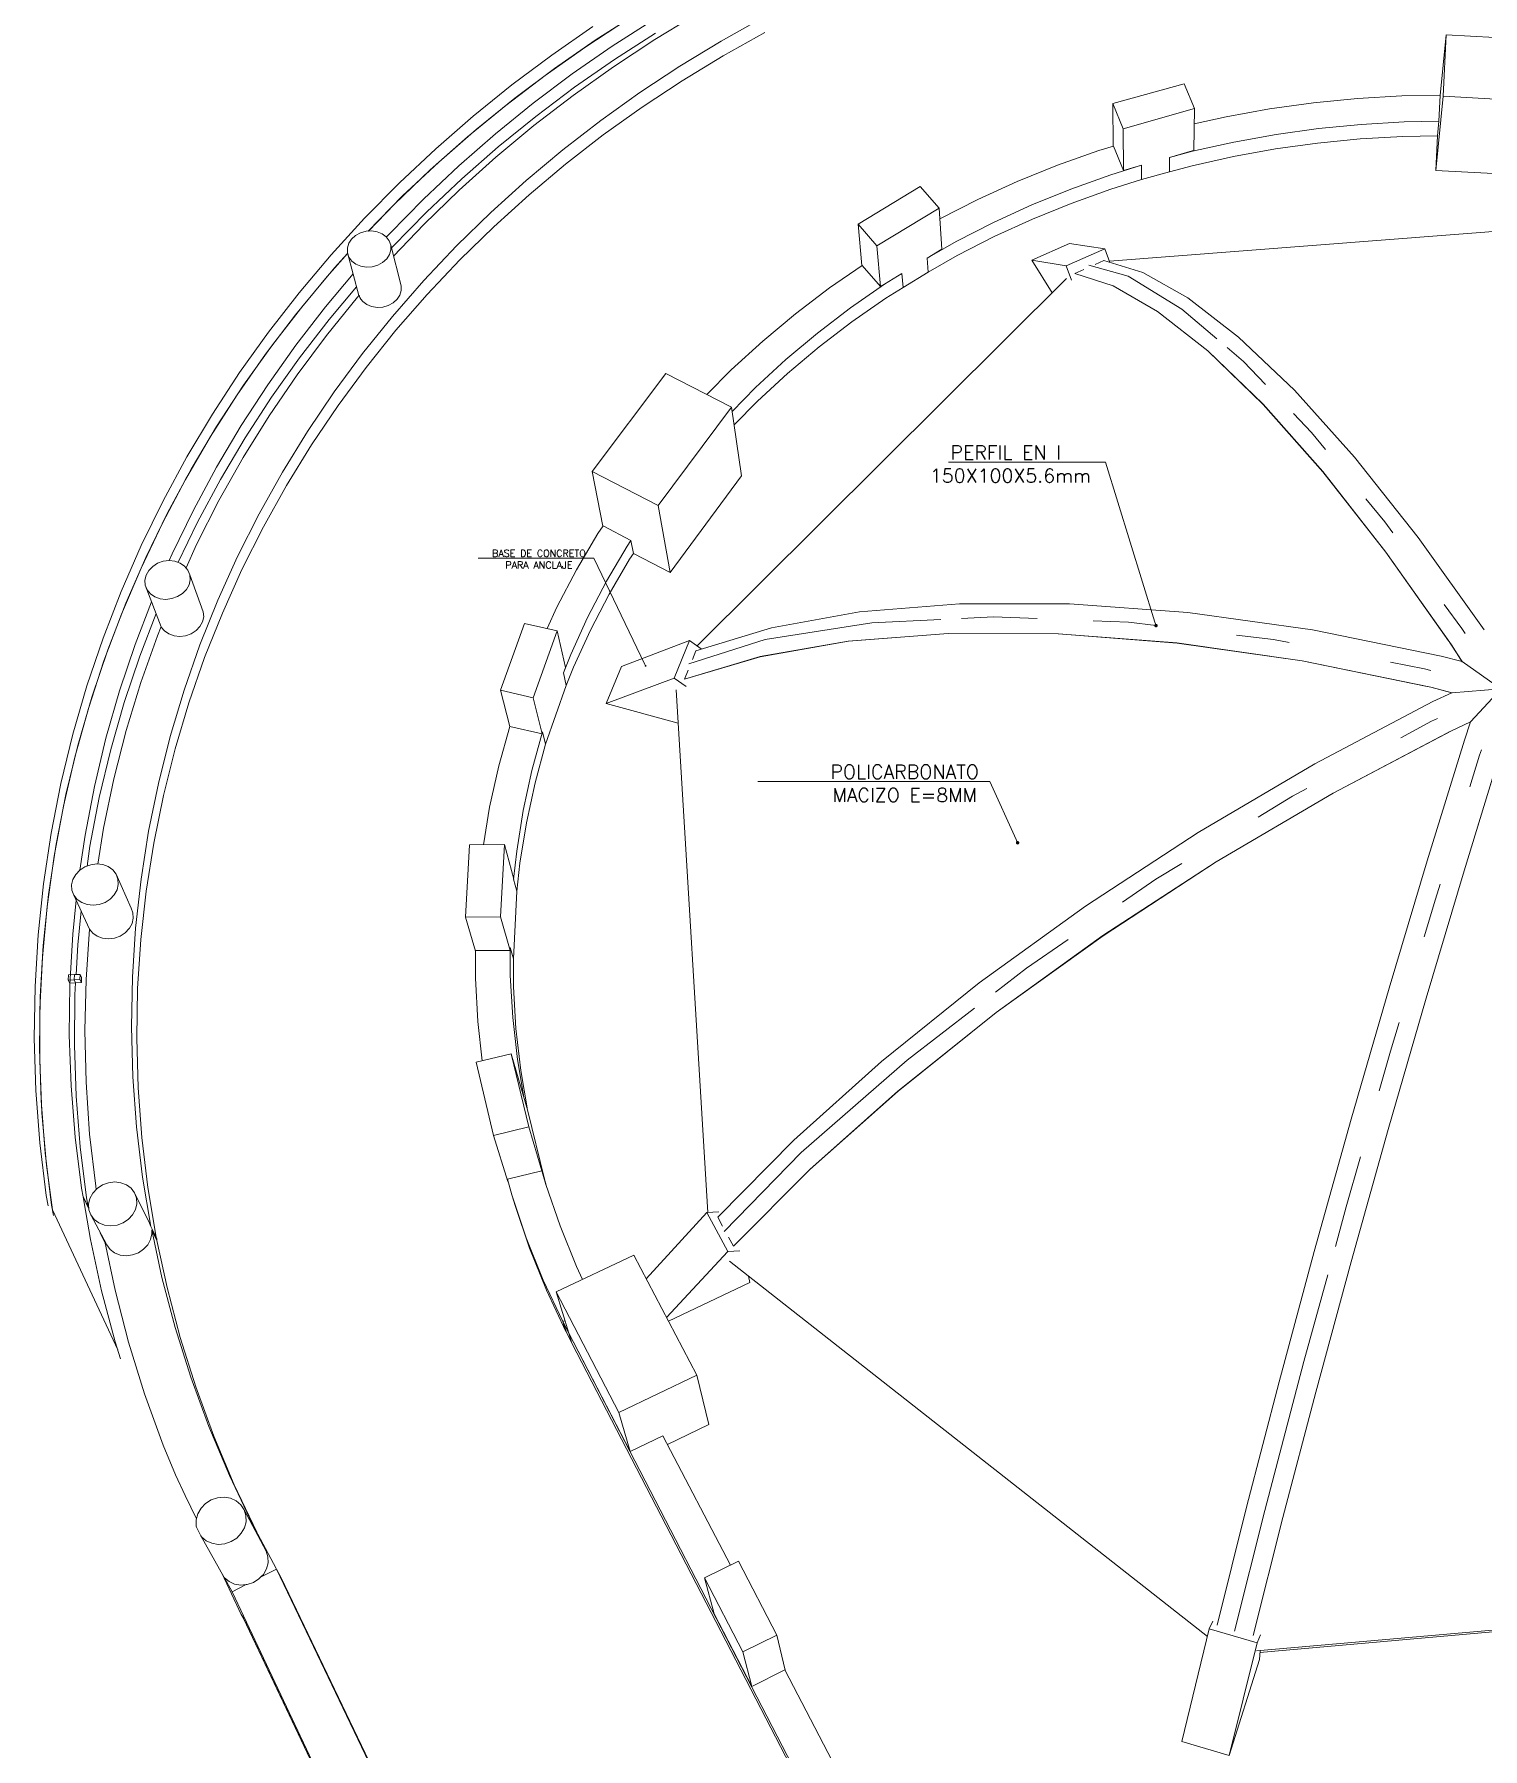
# Model space of a CAD drawing. Header units: metres. Extents: x 173 to 310, y -9 to 45.
# Drawn here: x 274.65 to 279.85, y 12.7 to 18.86 of the extents above; entities that cross this region are included whole.
import ezdxf
from ezdxf import colors
from ezdxf.entities.mleader import LeaderData, LeaderLine
from ezdxf.math import Vec2, Vec3

# ---------------------------------------------------------------- set-up
doc = ezdxf.new("R2010")
doc.units = ezdxf.units.M
doc.header["$MEASUREMENT"] = 0
for name, color, linetype, lineweight, true_color in [('INT _ Mobiliario_Pluma_Nº__90', 7, 'Continuous', 0, 0xc5ff15), ('RAMPA PROPUESTA 1 CERRAMIENTO_Pluma_Nº__167', 7, 'Continuous', 0, 0x009fd5), ('Structural - Bearing_Pluma_Nº__107', 7, 'Continuous', 0, 0x35d500), ('Structural - Bearing_Pluma_Nº__167', 7, 'Continuous', 0, 0x009fd5)]:
    doc.layers.add(name, color=color, linetype=linetype, lineweight=lineweight, true_color=true_color)
for name, color, linetype, lineweight in [('MOD _ Estructura Compleja_Pluma_Nº__20', 7, 'Continuous', 5), ('MOD _ Forma_Pluma_Nº__20', 7, 'Continuous', 5), ('Structural - Bearing_Pluma_Nº__87', 62, 'Continuous', 0)]:
    doc.layers.add(name, color=color, linetype=linetype, lineweight=lineweight)
doc.styles.add('01COTAS', font='romans.shx')

# ---------------------------------------------------------------- blocks, each defined once
blk = doc.blocks.new('_DOT')
at = {"color": 0, "linetype": 'ByBlock', "lineweight": -2}
blk.add_line((-0.5, 0), (-1, 0), dxfattribs=at)
at = {"color": 0, "linetype": 'ByBlock', "const_width": 0.5}
blk.add_lwpolyline([(-0.25, 0, 1), (0.25, 0, 1)], format="xyb", close=True, dxfattribs=at)

msp = doc.modelspace()

# ---------------------------------------------------------------- linework, layer by layer
at = {"layer": 'INT _ Mobiliario_Pluma_Nº__90', "color": 60, "linetype": 'Continuous', "lineweight": 0, "true_color": 0xc5ff15}
for p, q in [((278.4889, 18.0489), (278.4577, 18.0352)), ((278.629, 18.0058), (278.4889, 18.0489)), ((278.4172, 18.0174), (278.3847, 18.0032)), ((278.5224, 17.959), (278.3847, 18.0032)), ((278.3847, 18.0032), (278.3849, 18.0027)), ((278.3849, 18.0027), (278.5226, 17.9585)), ((278.7907, 17.9149), (278.629, 18.0058)), ((278.6819, 17.8669), (278.5224, 17.959)), ((278.5226, 17.9585), (278.6821, 17.8664)), ((278.862, 17.7251), (278.6819, 17.8669)), ((278.6821, 17.8664), (278.8621, 17.7246)), ((278.9729, 17.7744), (278.7907, 17.9149)), ((279.1734, 17.5835), (278.9729, 17.7744)), ((279.0606, 17.533), (278.862, 17.7251)), ((278.8621, 17.7246), (279.0607, 17.5326)), ((279.3896, 17.343), (279.1734, 17.5835)), ((279.275, 17.2913), (279.0606, 17.533)), ((279.0607, 17.5326), (279.2751, 17.2908)), ((279.618, 17.0549), (279.3896, 17.343)), ((279.5019, 17.0019), (279.275, 17.2913)), ((279.2751, 17.2908), (279.502, 17.0015)), ((279.7372, 16.6686), (279.5019, 17.0019)), ((279.502, 17.0015), (279.7267, 16.683)), ((279.8544, 16.7228), (279.618, 17.0549)), ((277.97, 16.8168), (277.6117, 16.7873)), ((278.365, 16.8166), (277.97, 16.8168)), ((278.7904, 16.7854), (278.365, 16.8166)), ((277.6117, 16.7873), (277.2951, 16.7299)), ((279.2384, 16.7226), (278.7904, 16.7854)), ((277.2951, 16.7299), (277.0235, 16.6474)), ((277.9298, 16.7102), (277.5711, 16.6823)), ((277.5715, 16.682), (277.9301, 16.7099)), ((278.3254, 16.7085), (277.9298, 16.7102)), ((277.9301, 16.7099), (278.3256, 16.7081)), ((278.7516, 16.6758), (278.3254, 16.7085)), ((278.3256, 16.7081), (278.7518, 16.6755)), ((279.7002, 16.6288), (279.2384, 16.7226)), ((277.2543, 16.6268), (276.9828, 16.546)), ((276.9832, 16.5457), (277.2547, 16.6265)), ((277.0235, 16.6474), (277.0113, 16.6169)), ((277.5711, 16.6823), (277.2543, 16.6268)), ((277.2547, 16.6265), (277.5715, 16.682)), ((279.2007, 16.6119), (278.7516, 16.6758)), ((278.7518, 16.6755), (279.2007, 16.6115)), ((279.7756, 16.6088), (279.7002, 16.6288)), ((279.7301, 16.6783), (279.7372, 16.6682)), ((279.7758, 16.6085), (279.7372, 16.6686)), ((279.7372, 16.6682), (279.7753, 16.6088)), ((276.9956, 16.5778), (276.9828, 16.546)), ((279.6636, 16.517), (279.2007, 16.6119)), ((279.2007, 16.6115), (279.6443, 16.5206)), ((276.9828, 16.546), (276.9832, 16.5457)), ((279.6498, 16.5195), (279.6636, 16.5166)), ((279.7398, 16.4967), (279.6636, 16.517)), ((279.6636, 16.5166), (279.7388, 16.4966)), ((279.8421, 16.5051), (279.8422, 16.5052)), ((279.8422, 16.5051), (279.8422, 16.5052)), ((279.2466, 16.2418), (279.6708, 16.465)), ((279.6708, 16.465), (279.7393, 16.4969)), ((279.7372, 16.3606), (279.8063, 16.3928)), ((279.8058, 16.3923), (279.7372, 16.3603)), ((279.7848, 16.327), (279.8059, 16.3926)), ((279.312, 16.1364), (279.7372, 16.3606)), ((279.7209, 16.3517), (279.312, 16.1362)), ((279.6505, 15.8936), (279.7848, 16.327)), ((279.7372, 16.3603), (279.7246, 16.3536)), ((279.7826, 15.8578), (279.916, 16.2919)), ((279.9111, 16.276), (279.7826, 15.8576)), ((278.8276, 15.9953), (279.2466, 16.2418)), ((278.8918, 15.8893), (279.312, 16.1364)), ((279.312, 16.1362), (278.8919, 15.8891)), ((278.423, 15.7309), (278.8276, 15.9953)), ((278.4857, 15.6246), (278.8918, 15.8893)), ((278.8919, 15.8891), (278.4859, 15.6244)), ((279.5136, 15.4363), (279.6505, 15.8936)), ((279.6463, 15.3999), (279.7826, 15.8578)), ((279.7826, 15.8576), (279.6463, 15.3998)), ((278.0412, 15.4545), (278.423, 15.7309)), ((278.1024, 15.3482), (278.4857, 15.6246)), ((278.4859, 15.6244), (278.1026, 15.348)), ((277.6898, 15.1723), (278.0412, 15.4545)), ((279.3774, 14.965), (279.5136, 15.4363)), ((279.5101, 14.928), (279.6463, 15.3999)), ((279.6463, 15.3998), (279.5101, 14.928)), ((277.7493, 15.0661), (278.1024, 15.3482)), ((278.1026, 15.348), (277.7497, 15.0661)), ((277.3752, 14.8901), (277.6898, 15.1723)), ((277.4331, 14.7845), (277.7493, 15.0661)), ((277.7497, 15.0661), (277.4335, 14.7844)), ((279.2447, 14.4901), (279.3774, 14.965)), ((279.377, 14.4528), (279.5101, 14.928)), ((279.5101, 14.928), (279.3771, 14.4528)), ((277.1023, 14.6136), (277.3752, 14.8901)), ((277.1586, 14.5088), (277.4331, 14.7845)), ((277.4335, 14.7844), (277.1591, 14.5088)), ((277.1196, 14.5815), (277.1023, 14.6136)), ((277.1586, 14.5088), (277.1409, 14.5418)), ((277.1591, 14.5088), (277.1586, 14.5088)), ((279.1186, 14.0224), (279.2447, 14.4901)), ((279.2501, 13.9848), (279.377, 14.4528)), ((279.3771, 14.4528), (279.2502, 13.9849)), ((279.0016, 13.5719), (279.1186, 14.0224)), ((279.132, 13.5341), (279.2501, 13.9848)), ((279.2502, 13.9849), (279.1321, 13.5343)), ((278.8962, 13.1481), (279.0016, 13.5719)), ((279.025, 13.1104), (279.132, 13.5341)), ((279.1321, 13.5343), (279.0251, 13.1107))]:
    msp.add_line(p, q, dxfattribs=at)
for points in [[(279.7753, 16.6088), (279.9149, 16.5111), (279.7388, 16.4966)], [(279.8058, 16.3923), (279.9153, 16.511), (279.9369, 16.3577)]]:
    msp.add_lwpolyline(points, dxfattribs=at)
at = {"layer": 'MOD _ Estructura Compleja_Pluma_Nº__20', "color": 7, "linetype": 'Continuous', "lineweight": 5}
for p, q in [((278.5088, 18.0476), (280.4848, 18.2003)), ((277.0281, 16.6649), (278.3542, 17.9848)), ((278.5759, 17.9931), (278.4351, 18.0327)), ((278.7694, 17.8741), (278.5759, 17.9931)), ((278.8948, 17.768), (278.7694, 17.8741)), ((278.9901, 17.6873), (278.9315, 17.7369)), ((279.0693, 17.6046), (278.9901, 17.6873)), ((279.2346, 17.4321), (279.1698, 17.4997)), ((279.2846, 17.3711), (279.2346, 17.4321)), ((279.4982, 17.1105), (279.4303, 17.1933)), ((279.5267, 17.071), (279.4982, 17.1105)), ((279.7745, 16.7275), (279.7117, 16.8145)), ((277.9037, 16.7604), (277.6553, 16.7481)), ((278.0929, 16.7697), (277.9777, 16.764)), ((278.25, 16.7633), (278.0929, 16.7697)), ((278.5774, 16.75), (278.4502, 16.7552)), ((278.6763, 16.7382), (278.5774, 16.75)), ((277.273, 16.6882), (276.9981, 16.6011)), ((277.6553, 16.7481), (277.273, 16.6882)), ((279.0977, 16.6877), (278.9649, 16.7036)), ((279.1539, 16.6769), (279.0977, 16.6877)), ((279.7863, 16.7092), (279.7745, 16.7275)), ((279.6403, 16.5831), (279.5182, 16.6066)), ((279.6634, 16.577), (279.6403, 16.5831)), ((277.067, 14.6299), (276.9529, 16.5078)), ((279.6659, 16.3944), (279.5553, 16.3349)), ((279.6869, 16.4042), (279.6659, 16.3944)), ((279.8384, 16.2724), (279.8039, 16.1596)), ((279.8448, 16.2923), (279.8384, 16.2724)), ((279.2177, 16.1534), (279.1659, 16.1255)), ((279.1659, 16.1255), (279.0429, 16.0505)), ((278.6761, 15.827), (278.5557, 15.7444)), ((278.7692, 15.8837), (278.6761, 15.827)), ((279.6963, 15.809), (279.6799, 15.7555)), ((279.6799, 15.7555), (279.6399, 15.6201)), ((278.3613, 15.611), (278.2107, 15.5077)), ((278.2107, 15.5077), (278.0995, 15.422)), ((278.0244, 15.364), (277.7824, 15.1773)), ((279.5492, 15.3129), (279.5187, 15.2094)), ((277.7824, 15.1773), (277.4022, 14.8451)), ((279.5187, 15.2094), (279.4781, 15.0666)), ((277.4022, 14.8451), (277.125, 14.5613)), ((279.4109, 14.8304), (279.3596, 14.6502)), ((279.3596, 14.6502), (279.3207, 14.5078)), ((278.8608, 13.1078), (277.144, 14.4549)), ((279.293, 14.4067), (279.2075, 14.0947)), ((279.2075, 14.0947), (279.0668, 13.5593)), ((279.0668, 13.5593), (278.9587, 13.126)), ((281.3192, 13.2575), (279.037, 13.0552))]:
    msp.add_line(p, q, dxfattribs=at)
at = {"layer": 'MOD _ Forma_Pluma_Nº__20', "color": 7, "linetype": 'Continuous', "lineweight": 5}
for p, q in [((278.2298, 18.0508), (278.3659, 18.1103)), ((278.4926, 18.0917), (278.3659, 18.1103)), ((278.3534, 18.0308), (278.2298, 18.0508)), ((278.2298, 18.0508), (278.3029, 17.9338)), ((278.3534, 18.0308), (278.4926, 18.0917)), ((278.5107, 18.0421), (278.4926, 18.0917)), ((278.3725, 17.9794), (278.3534, 18.0308)), ((277.0004, 16.6846), (276.7564, 16.5909)), ((276.946, 16.5493), (277.0004, 16.6846)), ((277.0426, 16.6546), (277.0004, 16.6846)), ((276.7021, 16.4581), (276.7564, 16.5909)), ((276.946, 16.5493), (276.7021, 16.4581)), ((276.989, 16.519), (276.946, 16.5493)), ((276.7021, 16.4581), (276.9602, 16.3879)), ((277.063, 14.6297), (276.8448, 14.3923)), ((277.1059, 14.6322), (277.063, 14.6297)), ((277.063, 14.6297), (277.1381, 14.4897)), ((277.1381, 14.4897), (276.9181, 14.2534)), ((277.181, 14.4926), (277.1381, 14.4897)), ((276.9255, 14.2393), (277.2169, 14.3782)), ((277.2169, 14.3782), (277.2122, 14.4014)), ((278.8673, 13.1347), (278.7694, 12.7295)), ((278.8798, 13.1624), (278.8673, 13.1347)), ((279.0394, 13.0843), (278.8673, 13.1347)), ((279.0394, 13.0843), (278.9392, 12.6793)), ((279.0515, 13.1127), (279.0394, 13.0843)), ((279.0474, 13.0247), (279.0498, 13.0563)), ((278.9392, 12.6793), (279.0474, 13.0247)), ((278.9392, 12.6793), (278.7694, 12.7295))]:
    msp.add_line(p, q, dxfattribs=at)
at = {"layer": 'RAMPA PROPUESTA 1 CERRAMIENTO_Pluma_Nº__167', "color": 142, "linetype": 'Continuous', "lineweight": 0, "true_color": 0x009fd5}
for p, q in [((274.7905, 15.4661), (274.8112, 15.4671)), ((274.812, 15.4855), (274.7916, 15.4845)), ((274.8112, 15.4671), (274.812, 15.4855)), ((274.8166, 15.4558), (274.8112, 15.4671)), ((274.8174, 15.4742), (274.812, 15.4855))]:
    msp.add_line(p, q, dxfattribs=at)
at = {"layer": 'Structural - Bearing_Pluma_Nº__107', "color": 82, "linetype": 'Continuous', "lineweight": 0, "true_color": 0x35d500}
for p, q in [((275.155, 13.6875), (275.155, 13.6875)), ((275.1898, 13.614), (275.155, 13.6875)), ((275.2299, 13.5293), (275.1898, 13.614)), ((275.2306, 13.5001), (275.2454, 13.4688)), ((275.3298, 13.3191), (275.2454, 13.4688)), ((275.3212, 13.3343), (275.3911, 13.1868)), ((275.3298, 13.3191), (275.3298, 13.3191)), ((275.3992, 13.1725), (275.3911, 13.1868)), ((275.6934, 12.5519), (275.3992, 13.1725)), ((275.3992, 13.1725), (275.3996, 13.1719))]:
    msp.add_line(p, q, dxfattribs=at)
at = {"layer": 'Structural - Bearing_Pluma_Nº__167', "color": 142, "linetype": 'Continuous', "lineweight": 0, "true_color": 0x009fd5}
for p, q in [((276.7782, 18.9152), (276.6285, 18.8175)), ((277.0066, 18.9218), (276.8768, 18.8433)), ((277.2653, 18.9218), (277.1142, 18.8373)), ((276.8768, 18.8433), (276.7279, 18.7456)), ((277.1212, 18.7843), (277.2716, 18.8685)), ((279.6971, 18.6426), (279.7182, 18.8596)), ((279.7182, 18.8596), (279.7077, 18.6392)), ((280.1823, 18.8351), (279.7182, 18.8596)), ((276.6285, 18.8175), (276.4826, 18.7145)), ((277.1142, 18.8373), (276.9665, 18.7476)), ((276.9743, 18.6948), (277.1212, 18.7843)), ((276.7279, 18.7456), (276.583, 18.6426)), ((276.9665, 18.7476), (276.8225, 18.6526)), ((276.4826, 18.7145), (276.3407, 18.6064)), ((276.8309, 18.6002), (276.9743, 18.6948)), ((278.7768, 18.6844), (278.5212, 18.6129)), ((278.8149, 18.5949), (278.7768, 18.6844)), ((276.3407, 18.6064), (276.2031, 18.4932)), ((276.583, 18.6426), (276.4422, 18.5344)), ((276.8225, 18.6526), (276.6822, 18.5525)), ((276.6913, 18.5003), (276.8309, 18.6002)), ((278.5212, 18.6129), (278.5587, 18.523)), ((278.5225, 18.4605), (278.5212, 18.6129)), ((279.2418, 18.6158), (279.0844, 18.5941)), ((279.4003, 18.6313), (279.2418, 18.6158)), ((279.5595, 18.6404), (279.4003, 18.6313)), ((279.6971, 18.6427), (279.5595, 18.6404)), ((279.6816, 18.3733), (279.7077, 18.6392)), ((279.6926, 18.5495), (279.6971, 18.6426)), ((279.7077, 18.6392), (280.1749, 18.6143)), ((276.6822, 18.5525), (276.5461, 18.4473)), ((278.5587, 18.523), (278.8149, 18.5949)), ((278.8122, 18.4446), (278.8149, 18.5949)), ((278.9283, 18.566), (278.8139, 18.5406)), ((279.0844, 18.5941), (278.9283, 18.566)), ((279.4132, 18.5385), (279.2598, 18.5235)), ((279.5673, 18.5473), (279.4132, 18.5385)), ((279.6926, 18.5495), (279.5673, 18.5473)), ((279.6926, 18.5495), (279.6876, 18.4973)), ((276.2031, 18.4932), (276.07, 18.3751)), ((276.4422, 18.5344), (276.3058, 18.421)), ((276.5558, 18.3955), (276.6913, 18.5003)), ((278.5595, 18.3733), (278.5587, 18.523)), ((278.9563, 18.4751), (278.8068, 18.4418)), ((279.1074, 18.5023), (278.9563, 18.4751)), ((279.2598, 18.5235), (279.1074, 18.5023)), ((279.4094, 18.4864), (279.2567, 18.4714)), ((279.5628, 18.4952), (279.4094, 18.4864)), ((279.6876, 18.4973), (279.5628, 18.4952)), ((279.6816, 18.3733), (279.6876, 18.4973)), ((276.3058, 18.421), (276.1739, 18.3025)), ((276.5461, 18.4473), (276.4142, 18.3371)), ((278.4709, 18.4445), (278.323, 18.3917)), ((278.5232, 18.4607), (278.4709, 18.4445)), ((278.5595, 18.3733), (278.5232, 18.4607)), ((278.725, 18.42), (278.7245, 18.3683)), ((278.8064, 18.443), (278.725, 18.42)), ((278.8068, 18.4418), (278.725, 18.42)), ((278.9547, 18.4233), (278.8059, 18.3901)), ((278.8122, 18.4446), (278.8064, 18.443)), ((279.1051, 18.4504), (278.9547, 18.4233)), ((279.2567, 18.4714), (279.1051, 18.4504)), ((276.07, 18.3751), (275.9415, 18.252)), ((276.4246, 18.2856), (276.5558, 18.3955)), ((278.323, 18.3917), (278.1779, 18.3329)), ((278.5138, 18.3572), (278.3707, 18.306)), ((278.6246, 18.3917), (278.5138, 18.3572)), ((278.6246, 18.3917), (278.5595, 18.3733)), ((278.6246, 18.3917), (278.6245, 18.3401)), ((278.7245, 18.3683), (278.6245, 18.3401)), ((278.8059, 18.3901), (278.7245, 18.3683)), ((280.1377, 18.3488), (279.6816, 18.3733)), ((276.1739, 18.3025), (276.0469, 18.1791)), ((276.4142, 18.3371), (276.2867, 18.222)), ((277.8289, 18.3148), (277.6061, 18.1798)), ((277.8972, 18.2374), (277.8289, 18.3148)), ((278.1779, 18.3329), (278.0359, 18.2681)), ((278.3707, 18.306), (278.2304, 18.2489)), ((278.5143, 18.3057), (278.3719, 18.2546)), ((278.6245, 18.3401), (278.5143, 18.3057)), ((275.9415, 18.252), (275.848, 18.1553)), ((276.2978, 18.1709), (276.4246, 18.2856)), ((277.6741, 18.1017), (277.8972, 18.2374)), ((277.907, 18.0903), (277.8972, 18.2374)), ((278.0359, 18.2681), (277.8998, 18.1988)), ((278.2304, 18.2489), (278.0931, 18.1861)), ((278.3719, 18.2546), (278.2322, 18.1978)), ((276.0469, 18.1791), (275.9381, 18.0648)), ((276.2867, 18.222), (276.164, 18.1021)), ((276.1757, 18.0515), (276.2978, 18.1709)), ((277.6061, 18.1798), (277.6741, 18.1017)), ((277.6201, 18.0314), (277.6061, 18.1798)), ((278.0931, 18.1861), (277.959, 18.1176)), ((278.0956, 18.1351), (278.2322, 18.1978)), ((275.7771, 18.1112), (275.772, 18.0945)), ((275.7872, 18.1265), (275.7771, 18.1112)), ((275.8016, 18.1394), (275.7872, 18.1265)), ((275.8192, 18.149), (275.8016, 18.1394)), ((275.839, 18.1547), (275.8192, 18.149)), ((275.8595, 18.156), (275.839, 18.1547)), ((275.8793, 18.1529), (275.8595, 18.156)), ((275.8972, 18.1456), (275.8793, 18.1529)), ((275.9119, 18.1346), (275.8972, 18.1456)), ((275.9224, 18.1207), (275.9119, 18.1346)), ((275.928, 18.1046), (275.9224, 18.1207)), ((275.9283, 18.0877), (275.928, 18.1046)), ((275.9649, 17.9589), (275.928, 18.1046)), ((277.959, 18.1176), (277.8543, 18.0581)), ((277.9621, 18.0669), (278.0956, 18.1351)), ((275.7731, 18.0741), (275.6994, 17.9916)), ((275.772, 18.0945), (275.7722, 18.0775)), ((275.7722, 18.0775), (275.7777, 18.0615)), ((275.8135, 17.924), (275.7722, 18.0775)), ((275.7777, 18.0615), (275.7882, 18.0475)), ((275.7882, 18.0475), (275.8029, 18.0364)), ((275.8811, 18.033), (275.8988, 18.0426)), ((275.8988, 18.0426), (275.9132, 18.0556)), ((275.9132, 18.0556), (275.9232, 18.071)), ((275.9232, 18.071), (275.9283, 18.0877)), ((276.164, 18.1021), (276.0463, 17.9776)), ((276.0586, 17.9274), (276.1757, 18.0515)), ((277.6871, 17.956), (277.6741, 18.1017)), ((277.8543, 18.0581), (277.907, 18.0903)), ((277.8543, 18.0581), (277.8579, 18.0076)), ((277.8579, 18.0076), (277.9621, 18.0669)), ((275.6994, 17.9916), (275.5862, 17.8545)), ((275.8029, 18.0364), (275.8208, 18.0291)), ((275.8208, 18.0291), (275.8408, 18.0259)), ((275.8408, 18.0259), (275.8613, 18.0273)), ((275.8613, 18.0273), (275.8811, 18.033)), ((277.621, 18.0321), (277.504, 17.9514)), ((277.6871, 17.956), (277.621, 18.0321)), ((277.7011, 17.9646), (277.7639, 18.0029)), ((277.7639, 18.0029), (277.7017, 17.9639)), ((277.7639, 18.0029), (277.768, 17.9526)), ((277.768, 17.9526), (277.8579, 18.0076)), ((275.8139, 17.9245), (275.8081, 17.918)), ((275.8168, 17.9161), (275.8139, 17.9245)), ((276.0463, 17.9776), (275.9336, 17.8485)), ((275.9465, 17.7987), (276.0586, 17.9274)), ((275.9504, 17.9103), (275.9602, 17.9255)), ((275.9602, 17.9255), (275.9652, 17.9421)), ((275.9652, 17.9421), (275.9649, 17.9589)), ((277.504, 17.9514), (277.3815, 17.8583)), ((277.7017, 17.9639), (277.5791, 17.8789)), ((277.7011, 17.9646), (277.6871, 17.956)), ((277.7061, 17.9137), (277.768, 17.9526)), ((275.8081, 17.918), (275.6969, 17.7804)), ((275.8168, 17.9161), (275.8205, 17.9111)), ((275.8271, 17.9022), (275.8205, 17.9111)), ((275.8416, 17.8913), (275.8271, 17.9022)), ((275.8593, 17.884), (275.8416, 17.8913)), ((275.8593, 17.884), (275.8735, 17.8818)), ((275.879, 17.8809), (275.8735, 17.8818)), ((275.8993, 17.8823), (275.879, 17.8809)), ((275.9188, 17.8879), (275.8993, 17.8823)), ((275.9188, 17.8879), (275.9362, 17.8975)), ((275.9362, 17.8975), (275.9504, 17.9103)), ((277.3815, 17.8583), (277.2638, 17.76)), ((277.5791, 17.8789), (277.4608, 17.7888)), ((277.5841, 17.829), (277.7061, 17.9137)), ((275.5862, 17.8545), (275.4786, 17.713)), ((275.9336, 17.8485), (275.8263, 17.715)), ((275.8398, 17.6657), (275.9465, 17.7987)), ((277.4664, 17.7392), (277.5841, 17.829)), ((275.6969, 17.7804), (275.5913, 17.6384)), ((277.2638, 17.76), (277.151, 17.6566)), ((277.4608, 17.7888), (277.3471, 17.6935)), ((277.3532, 17.6442), (277.4664, 17.7392)), ((275.4786, 17.713), (275.3767, 17.5672)), ((275.8263, 17.715), (275.7246, 17.5773)), ((277.3471, 17.6935), (277.2383, 17.5932)), ((275.5913, 17.6384), (275.4917, 17.4921)), ((275.7386, 17.5284), (275.8398, 17.6657)), ((276.9154, 17.6433), (276.6507, 17.292)), ((277.1517, 17.5227), (276.9154, 17.6433)), ((277.151, 17.6566), (277.0632, 17.5679)), ((277.245, 17.5443), (277.3532, 17.6442)), ((275.3767, 17.5672), (275.2808, 17.4173)), ((275.7246, 17.5773), (275.6286, 17.4353)), ((277.2383, 17.5932), (277.1539, 17.5077)), ((275.4917, 17.4921), (275.3982, 17.3417)), ((275.6432, 17.3869), (275.7386, 17.5284)), ((276.8885, 17.169), (277.1517, 17.5227)), ((277.1877, 17.2758), (277.1517, 17.5227)), ((277.161, 17.459), (277.245, 17.5443)), ((275.6286, 17.4353), (275.5386, 17.2894)), ((275.2808, 17.4173), (275.1911, 17.2633)), ((275.5537, 17.2415), (275.6432, 17.3869)), ((275.3982, 17.3417), (275.311, 17.1873)), ((275.1911, 17.2633), (275.1077, 17.1055)), ((275.5386, 17.2894), (275.4549, 17.1397)), ((276.6507, 17.292), (276.8885, 17.169)), ((276.69, 17.0958), (276.6507, 17.292)), ((276.9314, 16.9284), (277.1877, 17.2758)), ((275.311, 17.1873), (275.2304, 17.029)), ((275.4704, 17.0923), (275.5537, 17.2415)), ((275.4549, 17.1397), (275.3775, 16.9863)), ((276.9314, 16.9284), (276.8885, 17.169)), ((275.1077, 17.1055), (275.0309, 16.9441)), ((275.3934, 16.9395), (275.4704, 17.0923)), ((276.6719, 17.0684), (276.5948, 16.938)), ((276.6903, 17.0962), (276.6719, 17.0684)), ((276.7902, 17.0442), (276.6903, 17.0962)), ((275.2304, 17.029), (275.1926, 16.9461)), ((276.7767, 17.0237), (276.7025, 16.8975)), ((276.7902, 17.0442), (276.7767, 17.0237)), ((276.7857, 16.9768), (276.7991, 16.9972)), ((276.7902, 17.0442), (276.7991, 16.9972)), ((276.9314, 16.9284), (276.7991, 16.9972)), ((275.0309, 16.9441), (274.9609, 16.7792)), ((275.0587, 16.9361), (275.0492, 16.9193)), ((275.0729, 16.9507), (275.0587, 16.9361)), ((275.0906, 16.9619), (275.0729, 16.9507)), ((275.1108, 16.9691), (275.0906, 16.9619)), ((275.132, 16.9717), (275.1108, 16.9691)), ((275.1528, 16.9696), (275.132, 16.9717)), ((275.1718, 16.9628), (275.1528, 16.9696)), ((275.1877, 16.952), (275.1718, 16.9628)), ((275.1994, 16.9377), (275.1877, 16.952)), ((275.2062, 16.921), (275.1994, 16.9377)), ((275.3775, 16.9863), (275.3067, 16.8294)), ((275.3231, 16.7832), (275.3934, 16.9395)), ((276.5948, 16.938), (276.5245, 16.8038)), ((276.712, 16.851), (276.7857, 16.9768)), ((275.0492, 16.9193), (275.0449, 16.9012)), ((275.0449, 16.9012), (275.0461, 16.8832)), ((275.0461, 16.8832), (275.0528, 16.8664)), ((275.1028, 16.7341), (275.0461, 16.8832)), ((275.1938, 16.868), (275.2033, 16.8849)), ((275.2033, 16.8849), (275.2075, 16.903)), ((275.2075, 16.903), (275.2062, 16.921)), ((275.2546, 16.7871), (275.2062, 16.921)), ((276.7025, 16.8975), (276.635, 16.7677)), ((275.0528, 16.8664), (275.0645, 16.8521)), ((275.0645, 16.8521), (275.0804, 16.8412)), ((275.0804, 16.8412), (275.0995, 16.8344)), ((275.0995, 16.8344), (275.1204, 16.8323)), ((275.1204, 16.8323), (275.1417, 16.8349)), ((275.1417, 16.8349), (275.1619, 16.8421)), ((275.1619, 16.8421), (275.1797, 16.8534)), ((275.1797, 16.8534), (275.1938, 16.868)), ((275.3067, 16.8294), (275.2427, 16.6693)), ((276.6448, 16.7217), (276.712, 16.851)), ((274.9609, 16.7792), (274.8979, 16.611)), ((275.2425, 16.7346), (275.2518, 16.7514)), ((275.2518, 16.7514), (275.256, 16.7693)), ((275.256, 16.7693), (275.2546, 16.7871)), ((275.2595, 16.6236), (275.3231, 16.7832)), ((276.5245, 16.8038), (276.4895, 16.7276)), ((276.635, 16.7677), (276.5742, 16.6345)), ((275.0898, 16.7019), (275.0301, 16.5333)), ((275.1029, 16.7345), (275.0898, 16.7019)), ((275.1035, 16.7331), (275.1029, 16.7345)), ((275.1151, 16.7189), (275.1035, 16.7331)), ((275.1308, 16.7081), (275.1151, 16.7189)), ((275.1496, 16.7014), (275.1308, 16.7081)), ((275.1702, 16.6993), (275.1496, 16.7014)), ((275.1911, 16.7019), (275.1702, 16.6993)), ((275.2111, 16.709), (275.1911, 16.7019)), ((275.2111, 16.709), (275.2286, 16.7202)), ((275.2286, 16.7202), (275.2425, 16.7346)), ((276.4082, 16.7458), (276.3221, 16.5057)), ((276.5252, 16.7197), (276.4082, 16.7458)), ((276.4398, 16.4792), (276.5252, 16.7197)), ((276.5551, 16.5879), (276.5252, 16.7197)), ((276.5844, 16.589), (276.6448, 16.7217)), ((275.2427, 16.6693), (275.1857, 16.5061)), ((276.5742, 16.6345), (276.5481, 16.568)), ((274.8979, 16.611), (274.8421, 16.4398)), ((275.2028, 16.461), (275.2595, 16.6236)), ((276.5481, 16.568), (276.5551, 16.5879)), ((276.5481, 16.568), (276.5584, 16.5228)), ((276.5584, 16.5228), (276.5844, 16.589)), ((275.0301, 16.5333), (274.9778, 16.3618)), ((275.1857, 16.5061), (275.1358, 16.34)), ((276.3221, 16.5057), (276.4398, 16.4792)), ((276.3551, 16.3757), (276.3221, 16.5057)), ((276.4841, 16.3119), (276.5584, 16.5228)), ((275.1533, 16.2956), (275.2028, 16.461)), ((276.4711, 16.3499), (276.4398, 16.4792)), ((274.8421, 16.4398), (274.7936, 16.2657)), ((274.9778, 16.3618), (274.9332, 16.1875)), ((275.1358, 16.34), (275.0933, 16.1713)), ((276.3552, 16.3761), (276.3158, 16.2346)), ((276.4711, 16.3499), (276.3552, 16.3761)), ((276.4734, 16.3564), (276.4351, 16.2174)), ((276.4734, 16.3564), (276.4711, 16.3499)), ((276.4734, 16.3564), (276.4841, 16.3119)), ((274.7936, 16.2657), (274.7528, 16.089)), ((275.1111, 16.1275), (275.1533, 16.2956)), ((276.4461, 16.1735), (276.4841, 16.3119)), ((276.3158, 16.2346), (276.2828, 16.0856)), ((276.4351, 16.2174), (276.4037, 16.0735)), ((274.9332, 16.1875), (274.8962, 16.0107)), ((275.0933, 16.1713), (275.0583, 16.0002)), ((276.4149, 16.0301), (276.4461, 16.1735)), ((274.7528, 16.089), (274.7196, 15.9099)), ((275.0764, 15.9571), (275.1111, 16.1275)), ((276.2828, 16.0856), (276.2605, 15.9507)), ((276.4037, 16.0735), (276.3801, 15.9276)), ((274.8962, 16.0107), (274.8753, 15.8816)), ((276.3914, 15.8848), (276.4149, 16.0301)), ((275.0583, 16.0002), (275.0311, 15.827)), ((275.0493, 15.7846), (275.0764, 15.9571)), ((276.211, 15.9503), (276.1965, 15.6911)), ((276.3361, 15.9513), (276.211, 15.9503)), ((276.3226, 15.6922), (276.3361, 15.9513)), ((276.3694, 15.8279), (276.3361, 15.9513)), ((274.7196, 15.9099), (274.6943, 15.7287)), ((276.3801, 15.9276), (276.3693, 15.8271)), ((274.7864, 15.8263), (274.7817, 15.8071)), ((274.7964, 15.8443), (274.7864, 15.8263)), ((274.8111, 15.8597), (274.7964, 15.8443)), ((274.8295, 15.8716), (274.8111, 15.8597)), ((274.8503, 15.8792), (274.8295, 15.8716)), ((274.8722, 15.8819), (274.8503, 15.8792)), ((274.8936, 15.8796), (274.8722, 15.8819)), ((274.9132, 15.8724), (274.8936, 15.8796)), ((274.9295, 15.8609), (274.9132, 15.8724)), ((274.9414, 15.8457), (274.9295, 15.8609)), ((274.9482, 15.8279), (274.9414, 15.8457)), ((274.9952, 15.7235), (274.9414, 15.8457)), ((274.9494, 15.8088), (274.9482, 15.8279)), ((275.0311, 15.827), (275.0116, 15.6518)), ((276.3693, 15.8271), (276.3694, 15.8279)), ((276.3693, 15.8271), (276.3808, 15.7846)), ((276.3808, 15.7846), (276.3914, 15.8848)), ((274.7817, 15.8071), (274.7828, 15.788)), ((274.7828, 15.788), (274.7896, 15.7702)), ((274.7896, 15.7702), (274.8015, 15.7549)), ((274.8461, 15.6479), (274.7896, 15.7702)), ((274.9202, 15.7561), (274.9349, 15.7716)), ((274.9349, 15.7716), (274.9449, 15.7896)), ((274.9449, 15.7896), (274.9494, 15.8088)), ((275.0301, 15.6101), (275.0493, 15.7846)), ((276.3684, 15.5408), (276.3808, 15.7846)), ((274.6943, 15.7287), (274.6771, 15.5455)), ((274.8015, 15.7549), (274.8178, 15.7433)), ((274.8178, 15.7433), (274.8374, 15.736)), ((274.8374, 15.736), (274.8589, 15.7337)), ((274.8589, 15.7337), (274.8809, 15.7365)), ((274.8809, 15.7365), (274.9018, 15.7441)), ((274.9018, 15.7441), (274.9202, 15.7561)), ((275.0019, 15.7059), (274.9952, 15.7235)), ((275.0031, 15.687), (275.0019, 15.7059)), ((274.8461, 15.6482), (274.8336, 15.4676)), ((274.8574, 15.6337), (274.8461, 15.6482)), ((274.9744, 15.6349), (274.9889, 15.6503)), ((274.9889, 15.6503), (274.9896, 15.6517)), ((274.9896, 15.6517), (274.9986, 15.668)), ((274.9986, 15.668), (275.0031, 15.687)), ((275.0116, 15.6518), (275.0002, 15.4751)), ((276.1965, 15.6911), (276.3226, 15.6922)), ((276.2325, 15.5693), (276.1965, 15.6911)), ((276.3563, 15.5717), (276.3226, 15.6922)), ((274.8735, 15.6222), (274.8574, 15.6337)), ((274.8928, 15.6151), (274.8735, 15.6222)), ((274.914, 15.6128), (274.8928, 15.6151)), ((274.9357, 15.6155), (274.914, 15.6128)), ((274.9563, 15.6231), (274.9357, 15.6155)), ((274.9563, 15.6231), (274.9744, 15.6349)), ((275.0188, 15.4341), (275.0301, 15.6101)), ((276.3568, 15.5822), (276.3563, 15.5717)), ((276.3568, 15.5822), (276.3684, 15.5408)), ((276.3568, 15.5822), (276.3572, 15.4814)), ((274.6771, 15.5455), (274.6681, 15.3608)), ((276.3563, 15.5717), (276.2325, 15.5707)), ((276.2325, 15.5707), (276.2325, 15.4722)), ((276.3688, 15.4403), (276.3684, 15.5408)), ((274.8174, 15.4742), (274.8166, 15.4558)), ((274.8336, 15.4676), (274.8293, 15.2833)), ((275.0002, 15.4751), (274.9968, 15.297)), ((276.2325, 15.4722), (276.241, 15.3163)), ((276.3572, 15.4814), (276.3659, 15.3309)), ((274.8166, 15.4558), (274.7752, 15.4539)), ((275.0155, 15.2567), (275.0188, 15.4341)), ((276.3775, 15.2905), (276.3688, 15.4403)), ((274.6681, 15.3608), (274.6674, 15.1748)), ((274.8293, 15.2833), (274.8336, 15.0979)), ((274.9968, 15.297), (275.0018, 15.1179)), ((276.241, 15.3163), (276.2565, 15.1754)), ((276.3659, 15.3309), (276.383, 15.1802)), ((276.3946, 15.1404), (276.3775, 15.2905)), ((275.0205, 15.0783), (275.0155, 15.2567)), ((274.6674, 15.1748), (274.6753, 14.9877)), ((276.3604, 15.2005), (276.2343, 15.1701)), ((276.2343, 15.1701), (276.2969, 14.9071)), ((276.4195, 14.9984), (276.3604, 15.2005)), ((276.4239, 14.938), (276.3604, 15.2005)), ((276.383, 15.1802), (276.406, 15.0447)), ((274.8336, 15.0979), (274.8465, 14.9116)), ((275.0018, 15.1179), (275.015, 14.938)), ((276.4175, 15.0055), (276.3946, 15.1404)), ((275.0338, 14.8991), (275.0205, 15.0783)), ((274.6753, 14.9877), (274.6917, 14.7999)), ((276.4798, 14.7497), (276.4195, 14.9984)), ((274.8465, 14.9116), (274.8682, 14.7248)), ((275.015, 14.938), (275.0368, 14.7576)), ((276.2969, 14.9071), (276.4239, 14.938)), ((276.3489, 14.7409), (276.2969, 14.9071)), ((276.4705, 14.7796), (276.4239, 14.938)), ((275.0555, 14.7196), (275.0338, 14.8991)), ((274.6917, 14.7999), (274.7135, 14.6401)), ((276.4705, 14.7796), (276.3466, 14.7493)), ((276.4685, 14.7879), (276.4849, 14.7302)), ((276.4685, 14.7879), (276.4705, 14.7796)), ((276.4685, 14.7879), (276.4798, 14.7497)), ((274.8682, 14.7248), (274.8701, 14.713)), ((274.8923, 14.729), (274.8733, 14.7164)), ((274.9138, 14.737), (274.8923, 14.729)), ((274.9364, 14.7398), (274.9138, 14.737)), ((274.9585, 14.7372), (274.9364, 14.7398)), ((274.9785, 14.7295), (274.9585, 14.7372)), ((274.9953, 14.7171), (274.9785, 14.7295)), ((275.0368, 14.7576), (275.0667, 14.5794)), ((275.0854, 14.5421), (275.0555, 14.7196)), ((276.3466, 14.7493), (276.3623, 14.6932)), ((276.4872, 14.7237), (276.4798, 14.7497)), ((276.4849, 14.7302), (276.5358, 14.5823)), ((274.8477, 14.681), (274.8428, 14.6606)), ((274.8428, 14.6606), (274.8439, 14.6402)), ((274.858, 14.7001), (274.8477, 14.681)), ((274.8733, 14.7164), (274.858, 14.7001)), ((275.0076, 14.7009), (274.9953, 14.7171)), ((275.0145, 14.682), (275.0076, 14.7009)), ((275.062, 14.5922), (275.0076, 14.7009)), ((275.0109, 14.6412), (275.0156, 14.6616)), ((275.0156, 14.6616), (275.0145, 14.682)), ((276.3742, 14.6554), (276.3623, 14.6932)), ((276.3623, 14.6932), (276.4146, 14.5396)), ((274.7135, 14.6401), (274.9474, 14.1369)), ((274.8439, 14.6402), (274.8507, 14.6212)), ((274.8507, 14.6212), (274.863, 14.6049)), ((274.9076, 14.5135), (274.8507, 14.6212)), ((274.863, 14.6049), (274.8797, 14.5925)), ((274.9663, 14.593), (274.9854, 14.6057)), ((274.9854, 14.6057), (275.0006, 14.6221)), ((275.0006, 14.6221), (275.0109, 14.6412)), ((276.4262, 14.5024), (276.3742, 14.6554)), ((274.8797, 14.5925), (274.8999, 14.5847)), ((274.8999, 14.5847), (274.9221, 14.5821)), ((274.9221, 14.5821), (274.9447, 14.585)), ((274.9447, 14.585), (274.9663, 14.593)), ((275.0552, 14.5144), (275.0654, 14.5332)), ((275.0667, 14.5794), (275.062, 14.5922)), ((275.0654, 14.5332), (275.07, 14.5534)), ((275.0854, 14.5421), (275.0667, 14.5794)), ((275.07, 14.5534), (275.0692, 14.5673)), ((275.0692, 14.5673), (275.0879, 14.53)), ((275.0692, 14.5673), (275.106, 14.3969)), ((275.0875, 14.5363), (275.0854, 14.5421)), ((275.0879, 14.53), (275.0875, 14.5363)), ((276.4146, 14.5396), (276.4756, 14.3876)), ((276.5358, 14.5823), (276.5951, 14.4359)), ((274.9013, 14.5256), (274.9381, 14.351)), ((274.9197, 14.4974), (274.9076, 14.5135)), ((274.9362, 14.4851), (274.9197, 14.4974)), ((274.9561, 14.4774), (274.9362, 14.4851)), ((274.9779, 14.4749), (274.9561, 14.4774)), ((275.0003, 14.4777), (274.9779, 14.4749)), ((275.0215, 14.4856), (275.0003, 14.4777)), ((275.0215, 14.4856), (275.0403, 14.4981)), ((275.0403, 14.4981), (275.0552, 14.5144)), ((275.1245, 14.3604), (275.0879, 14.53)), ((276.4869, 14.3512), (276.4262, 14.5024)), ((276.8005, 14.4765), (276.5225, 14.345)), ((277.0275, 14.0459), (276.8005, 14.4765)), ((276.5951, 14.4359), (276.6171, 14.3898)), ((274.9381, 14.351), (274.9865, 14.1646)), ((275.106, 14.3969), (275.1535, 14.2172)), ((275.1719, 14.1815), (275.1245, 14.3604)), ((276.4756, 14.3876), (276.546, 14.239)), ((276.557, 14.2031), (276.4869, 14.3512)), ((276.5225, 14.345), (276.7471, 13.9115)), ((276.5677, 14.1969), (276.5225, 14.345)), ((276.546, 14.239), (276.5538, 14.2425)), ((276.557, 14.2031), (276.546, 14.239)), ((276.554, 14.2419), (276.5464, 14.2382)), ((276.5464, 14.2382), (276.5677, 14.1969)), ((276.5464, 14.2382), (276.5574, 14.2024)), ((274.9865, 14.1646), (275.044, 13.9792)), ((275.1535, 14.2172), (275.2098, 14.0385)), ((275.228, 14.0035), (275.1719, 14.1815)), ((276.5571, 14.2032), (276.557, 14.2031)), ((276.5786, 14.1613), (276.5574, 14.2024)), ((276.5786, 14.1613), (276.5677, 14.1969)), ((276.5679, 14.1966), (276.5788, 14.161)), ((276.5679, 14.1966), (276.788, 13.7712)), ((276.5679, 14.1966), (278.2172, 11.0066)), ((276.5788, 14.161), (276.5786, 14.1613)), ((278.2195, 10.9864), (276.5788, 14.161)), ((276.7471, 13.9115), (277.0275, 14.0459)), ((277.0704, 13.8689), (277.0275, 14.0459)), ((275.044, 13.9792), (275.1105, 13.795)), ((275.2098, 14.0385), (275.2748, 13.8609)), ((275.2927, 13.8268), (275.228, 14.0035)), ((275.2748, 13.8609), (275.3484, 13.685)), ((276.788, 13.7712), (276.7471, 13.9115)), ((277.0704, 13.8689), (276.9216, 13.7971)), ((275.1105, 13.795), (275.155, 13.6875)), ((275.366, 13.6516), (275.2927, 13.8268)), ((276.788, 13.7712), (276.9056, 13.8279)), ((276.9056, 13.8279), (277.1476, 13.3632)), ((275.3484, 13.685), (275.4308, 13.5111)), ((275.4463, 13.4821), (275.366, 13.6516)), ((275.2349, 13.5478), (275.2291, 13.5261)), ((275.2465, 13.5679), (275.2349, 13.5478)), ((275.2629, 13.5848), (275.2465, 13.5679)), ((275.2831, 13.5975), (275.2629, 13.5848)), ((275.3057, 13.6051), (275.2831, 13.5975)), ((275.3292, 13.6072), (275.3057, 13.6051)), ((275.352, 13.6035), (275.3292, 13.6072)), ((275.3725, 13.5943), (275.352, 13.6035)), ((275.3894, 13.5803), (275.3725, 13.5943)), ((275.4015, 13.5623), (275.3894, 13.5803)), ((275.4079, 13.5416), (275.4015, 13.5623)), ((275.4804, 13.4133), (275.4015, 13.5623)), ((275.2291, 13.5261), (275.2293, 13.5041)), ((275.2293, 13.5041), (275.2306, 13.5001)), ((275.391, 13.4778), (275.4025, 13.4979)), ((275.4025, 13.4979), (275.4083, 13.5196)), ((275.4083, 13.5196), (275.4079, 13.5416)), ((275.4308, 13.5111), (275.5165, 13.3512)), ((275.2454, 13.4688), (275.2477, 13.4653)), ((275.2477, 13.4653), (275.2646, 13.4512)), ((275.2646, 13.4512), (275.2852, 13.4419)), ((275.2852, 13.4419), (275.308, 13.4382)), ((275.308, 13.4382), (275.3316, 13.4402)), ((275.3316, 13.4402), (275.3543, 13.4479)), ((275.3543, 13.4479), (275.3746, 13.4607)), ((275.3746, 13.4607), (275.391, 13.4778)), ((275.4867, 13.393), (275.4804, 13.4133)), ((275.4815, 13.3502), (275.4871, 13.3715)), ((275.4871, 13.3715), (275.4867, 13.393)), ((277.1765, 13.3773), (277.0547, 13.3178)), ((277.3147, 13.1126), (277.1765, 13.3773)), ((275.3471, 13.3045), (275.3311, 13.3179)), ((275.3311, 13.3179), (275.3578, 13.2677)), ((275.3672, 13.2954), (275.3471, 13.3045)), ((275.4347, 13.3013), (275.4125, 13.2938)), ((275.4544, 13.3138), (275.4347, 13.3013)), ((275.4604, 13.3201), (275.4544, 13.3138)), ((275.5176, 13.3493), (275.4604, 13.3201)), ((275.4604, 13.3201), (275.4618, 13.3215)), ((275.4618, 13.3215), (275.4704, 13.3305)), ((275.4704, 13.3305), (275.4815, 13.3502)), ((275.5165, 13.3512), (275.5176, 13.3493)), ((275.5176, 13.3493), (276.3553, 11.6009)), ((275.5344, 13.3174), (275.5176, 13.3493)), ((275.5176, 13.3493), (275.5344, 13.3174)), ((275.5176, 13.3493), (275.5176, 13.3493)), ((276.3681, 11.5776), (275.5344, 13.3174)), ((275.5344, 13.3174), (275.5344, 13.3174)), ((277.0547, 13.3178), (277.1923, 13.0522)), ((277.0894, 13.1886), (277.0547, 13.3178)), ((275.4081, 13.2934), (275.3578, 13.2677)), ((275.3578, 13.2677), (275.6946, 12.557)), ((275.3895, 13.2917), (275.3672, 13.2954)), ((275.3895, 13.2917), (275.4081, 13.2934)), ((275.4125, 13.2938), (275.4081, 13.2934)), ((277.0894, 13.1886), (277.2241, 12.9281)), ((277.1923, 13.0522), (277.3147, 13.1126)), ((277.3441, 12.9859), (277.3147, 13.1126)), ((277.2241, 12.9281), (277.1923, 13.0522)), ((277.2241, 12.9281), (277.3434, 12.9871)), ((277.3434, 12.9871), (277.5857, 12.5221))]:
    msp.add_line(p, q, dxfattribs=at)
at = {"layer": 'Structural - Bearing_Pluma_Nº__87', "linetype": 'Continuous', "lineweight": 0}
for p, q in [((276.813, 18.9371), (276.6625, 18.8407)), ((276.8712, 18.9145), (276.7235, 18.8198)), ((276.6541, 18.8895), (276.5067, 18.7875)), ((276.8786, 18.8657), (276.7316, 18.7712)), ((276.5067, 18.7875), (276.3632, 18.6803)), ((276.6625, 18.8407), (276.5157, 18.739)), ((276.7235, 18.8198), (276.5795, 18.7198)), ((276.5157, 18.739), (276.3729, 18.6321)), ((276.5795, 18.7198), (276.4395, 18.6148)), ((276.7316, 18.7712), (276.5883, 18.6716)), ((276.3632, 18.6803), (276.224, 18.568)), ((276.5883, 18.6716), (276.4489, 18.5668)), ((276.3729, 18.6321), (276.2343, 18.5202)), ((276.4395, 18.6148), (276.3036, 18.5048)), ((276.224, 18.568), (276.0892, 18.4507)), ((276.4489, 18.5668), (276.3136, 18.4572)), ((276.2343, 18.5202), (276.1001, 18.4032)), ((276.3036, 18.5048), (276.1721, 18.3899)), ((276.0892, 18.4507), (275.959, 18.3284)), ((276.3136, 18.4572), (276.1827, 18.3426)), ((276.1001, 18.4032), (275.9706, 18.2813)), ((276.1721, 18.3899), (276.0451, 18.2701)), ((275.959, 18.3284), (275.8337, 18.2013)), ((276.1827, 18.3426), (276.0563, 18.2232)), ((275.9706, 18.2813), (275.8464, 18.1552)), ((276.0451, 18.2701), (275.923, 18.1457)), ((275.8337, 18.2013), (275.7134, 18.0695)), ((276.0563, 18.2232), (275.9347, 18.0991)), ((275.923, 18.1457), (275.9124, 18.134)), ((275.7134, 18.0695), (275.5985, 17.9331)), ((275.773, 18.0746), (275.7261, 18.0232)), ((275.9347, 18.0991), (275.9305, 18.0945)), ((275.7261, 18.0232), (275.6117, 17.8872)), ((275.7927, 18.0011), (275.6937, 17.8831)), ((275.5985, 17.9331), (275.489, 17.7922)), ((275.8051, 17.955), (275.7066, 17.8373)), ((275.6117, 17.8872), (275.5028, 17.7467)), ((275.6937, 17.8831), (275.5872, 17.7452)), ((275.7066, 17.8373), (275.6006, 17.6999)), ((275.489, 17.7922), (275.3852, 17.647)), ((275.5028, 17.7467), (275.3996, 17.6019)), ((275.5872, 17.7452), (275.4862, 17.6031)), ((275.6006, 17.6999), (275.5001, 17.5582)), ((275.3852, 17.647), (275.2874, 17.4975)), ((275.3996, 17.6019), (275.3023, 17.453)), ((275.4862, 17.6031), (275.391, 17.4569)), ((275.5001, 17.5582), (275.4054, 17.4125)), ((275.2874, 17.4975), (275.1958, 17.344)), ((275.3023, 17.453), (275.2111, 17.3)), ((275.391, 17.4569), (275.3019, 17.3068)), ((275.4054, 17.4125), (275.3168, 17.2629)), ((275.1958, 17.344), (275.1104, 17.1867)), ((275.3019, 17.3068), (275.219, 17.1529)), ((275.2111, 17.3), (275.1262, 17.1431)), ((275.3168, 17.2629), (275.2343, 17.1095)), ((275.1104, 17.1867), (275.0317, 17.0256)), ((275.1262, 17.1431), (275.0479, 16.9826)), ((275.219, 17.1529), (275.1426, 16.9954)), ((275.2343, 17.1095), (275.1645, 16.9654)), ((275.0317, 17.0256), (274.9597, 16.861)), ((275.0479, 16.9826), (274.9763, 16.8185)), ((275.1426, 16.9954), (275.1323, 16.9717)), ((274.9597, 16.861), (274.8947, 16.693)), ((274.9763, 16.8185), (274.9116, 16.6511)), ((275.0687, 16.8238), (275.0098, 16.6704)), ((275.0848, 16.7814), (275.0263, 16.6286)), ((274.8947, 16.693), (274.8368, 16.522)), ((274.9116, 16.6511), (274.8541, 16.4806)), ((275.0098, 16.6704), (274.9539, 16.5033)), ((275.0263, 16.6286), (274.9707, 16.462)), ((274.8368, 16.522), (274.7863, 16.348)), ((274.9539, 16.5033), (274.9051, 16.3333)), ((274.8541, 16.4806), (274.8039, 16.3072)), ((274.9707, 16.462), (274.9222, 16.2926)), ((274.7863, 16.348), (274.7433, 16.1713)), ((274.9051, 16.3333), (274.8638, 16.1607)), ((274.8039, 16.3072), (274.7613, 16.1311)), ((274.9222, 16.2926), (274.8811, 16.1206)), ((274.7433, 16.1713), (274.7081, 15.9921)), ((274.8638, 16.1607), (274.8299, 15.9858)), ((274.7613, 16.1311), (274.7263, 15.9526)), ((274.8811, 16.1206), (274.8475, 15.9463)), ((274.7081, 15.9921), (274.6808, 15.8107)), ((274.7263, 15.9526), (274.6991, 15.7719)), ((274.8299, 15.9858), (274.8114, 15.8599)), ((274.8475, 15.9463), (274.837, 15.8743)), ((274.6808, 15.8107), (274.6615, 15.6274)), ((274.6991, 15.7719), (274.68, 15.5892)), ((274.798, 15.7518), (274.7856, 15.6299)), ((274.8159, 15.7132), (274.8036, 15.5917)), ((274.6615, 15.6274), (274.6504, 15.4424)), ((274.68, 15.5892), (274.6691, 15.4049)), ((274.7856, 15.6299), (274.7754, 15.4494)), ((274.8036, 15.5917), (274.7976, 15.4848)), ((274.7706, 15.4836), (274.7698, 15.4651)), ((274.7698, 15.4651), (274.7905, 15.4661)), ((274.7752, 15.4539), (274.7698, 15.4651)), ((274.7916, 15.4845), (274.7706, 15.4836)), ((274.7905, 15.4661), (274.7916, 15.4845)), ((274.7959, 15.4548), (274.7905, 15.4661)), ((274.6504, 15.4424), (274.6476, 15.256)), ((274.6691, 15.4049), (274.6664, 15.2192)), ((274.7754, 15.4494), (274.7734, 15.2675)), ((274.7935, 15.4119), (274.7916, 15.2307)), ((274.7959, 15.4548), (274.7935, 15.4119)), ((274.6476, 15.256), (274.6534, 15.0685)), ((274.6664, 15.2192), (274.6723, 15.0324)), ((274.7734, 15.2675), (274.7796, 15.0847)), ((274.7916, 15.2307), (274.7978, 15.0485)), ((274.6534, 15.0685), (274.6677, 14.8802)), ((274.6723, 15.0324), (274.6866, 14.8448)), ((274.7796, 15.0847), (274.7942, 14.9011)), ((274.7978, 15.0485), (274.8125, 14.8656)), ((274.6677, 14.8802), (274.6908, 14.6914)), ((274.6866, 14.8448), (274.7097, 14.6567)), ((274.7942, 14.9011), (274.8173, 14.7171)), ((274.8125, 14.8656), (274.8356, 14.6823)), ((274.6908, 14.6914), (274.6974, 14.6535)), ((274.7097, 14.6567), (274.7163, 14.619)), ((274.8173, 14.7171), (274.8227, 14.6867)), ((274.8227, 14.6867), (274.8437, 14.6427)), ((274.8227, 14.6867), (274.8254, 14.6716)), ((274.841, 14.6521), (274.8227, 14.6867)), ((274.8254, 14.6716), (274.849, 14.5329)), ((274.8356, 14.6823), (274.841, 14.6521)), ((274.841, 14.6521), (274.8435, 14.6467)), ((274.849, 14.5329), (274.8893, 14.349)), ((274.8847, 14.5569), (274.9025, 14.5196)), ((274.8893, 14.349), (274.9383, 14.1656)), ((274.9383, 14.1656), (274.9578, 14.104)), ((275.3321, 13.3157), (275.3298, 13.3191)), ((275.3325, 13.3153), (275.3321, 13.3157)), ((279.0493, 13.0492), (281.2588, 13.2456)), ((275.3996, 13.1719), (275.6934, 12.552))]:
    msp.add_line(p, q, dxfattribs=at)

# ---------------------------------------------------------------- leaders
at = {"ltscale": 650}
ml = msp.add_multileader_mtext('Standard', dxfattribs=at)
ml.set_content('PERFIL EN I\\P 150X100X5.6mm', color=256, style='01COTAS')
ml.set_leader_properties(color=1, lineweight=9)
ml.set_arrow_properties(name='DOT')
ml.build(insert=Vec2(0, 0))
ml.multileader.update_dxf_attribs({"text_left_attachment_type": 6, "text_right_attachment_type": 6, "dogleg_length": 0.0685, "arrow_head_size": 0.0125})
ctx = ml.context
ctx.base_point, ctx.char_height, ctx.arrow_head_size, ctx.landing_gap_size, ctx.plane_origin = Vec3(277.7943, 17.325), 0.05, 0.0125, 0.00025, Vec3(278.0472, 18.0997)
ctx.left_attachment, ctx.right_attachment, ctx.text_align_type = 6, 6, 1
notes = []
notes.append((ctx, [(1, (1, 1, 0), (278.4953, 17.325), (-1, 0), 0.0171, [(1, [(278.6763, 16.7382)], 0, [])])]))
ctx.mtext.insert, ctx.mtext.width, ctx.mtext.alignment, ctx.mtext.flow_direction = Vec3(278.1362, 17.385), 0.806958, 2, 5
ml = msp.add_multileader_mtext('Standard', dxfattribs=at)
ml.set_content('BASE DE CONCRETO PARA ANCLAJE', color=256, style='01COTAS')
ml.set_leader_properties(color=1, lineweight=9)
ml.set_arrow_properties(name='DOT')
ml.build(insert=Vec2(0, 0))
ml.multileader.update_dxf_attribs({"text_left_attachment_type": 6, "text_right_attachment_type": 6, "dogleg_length": 0.0685, "arrow_head_size": 0.00625})
ctx = ml.context
ctx.base_point, ctx.char_height, ctx.arrow_head_size, ctx.landing_gap_size, ctx.plane_origin = Vec3(276.2713, 16.9802), 0.025, 0.00625, 0.000125, Vec3(276.4335, 17.3676)
ctx.left_attachment, ctx.right_attachment, ctx.text_align_type = 6, 6, 1
notes.append((ctx, [(1, (1, 1, 0), (276.6575, 16.9802), (-1, 0), 0.00857, [(1, [(276.8433, 16.5933)], 0, [])])]))
ctx.mtext.insert, ctx.mtext.width, ctx.mtext.alignment, ctx.mtext.flow_direction = Vec3(276.4601, 17.0102), 0.403479, 2, 5
ml = msp.add_multileader_mtext('Standard', dxfattribs=at)
ml.set_content('POLICARBONATO MACIZO E=8MM', color=256, style='01COTAS')
ml.set_leader_properties(color=1, lineweight=9)
ml.set_arrow_properties(name='DOT')
ml.build(insert=Vec2(0, 0))
ml.multileader.update_dxf_attribs({"text_left_attachment_type": 6, "text_right_attachment_type": 6, "dogleg_length": 0.0685, "arrow_head_size": 0.0125})
ctx = ml.context
ctx.base_point, ctx.char_height, ctx.arrow_head_size, ctx.landing_gap_size, ctx.plane_origin = Vec3(277.4851, 16.178), 0.05, 0.0125, 0.00025, Vec3(277.6309, 16.9527)
ctx.left_attachment, ctx.right_attachment, ctx.text_align_type = 6, 6, 1
notes.append((ctx, [(1, (1, 1, 0), (278.079, 16.178), (-1, 0), 0.0171, [(1, [(278.1791, 15.9581)], 0, [])])]))
ctx.mtext.insert, ctx.mtext.width, ctx.mtext.alignment, ctx.mtext.flow_direction = Vec3(277.7735, 16.238), 0.806958, 2, 5
for ctx, leaders in notes:
    for number, flags, end, landing, length, lines in leaders:
        leader = LeaderData()
        leader.index, (leader.has_last_leader_line, leader.has_dogleg_vector, leader.attachment_direction) = number, flags
        leader.last_leader_point, leader.dogleg_vector, leader.dogleg_length = Vec3(end), Vec3(landing), length
        for number, points, colour, breaks in lines:
            line = LeaderLine()
            line.index, line.vertices, line.color, line.breaks = number, Vec3.list(points), colors.encode_raw_color(colour), breaks
            leader.lines.append(line)
        ctx.leaders.append(leader)

doc.saveas('drawing.dxf')
